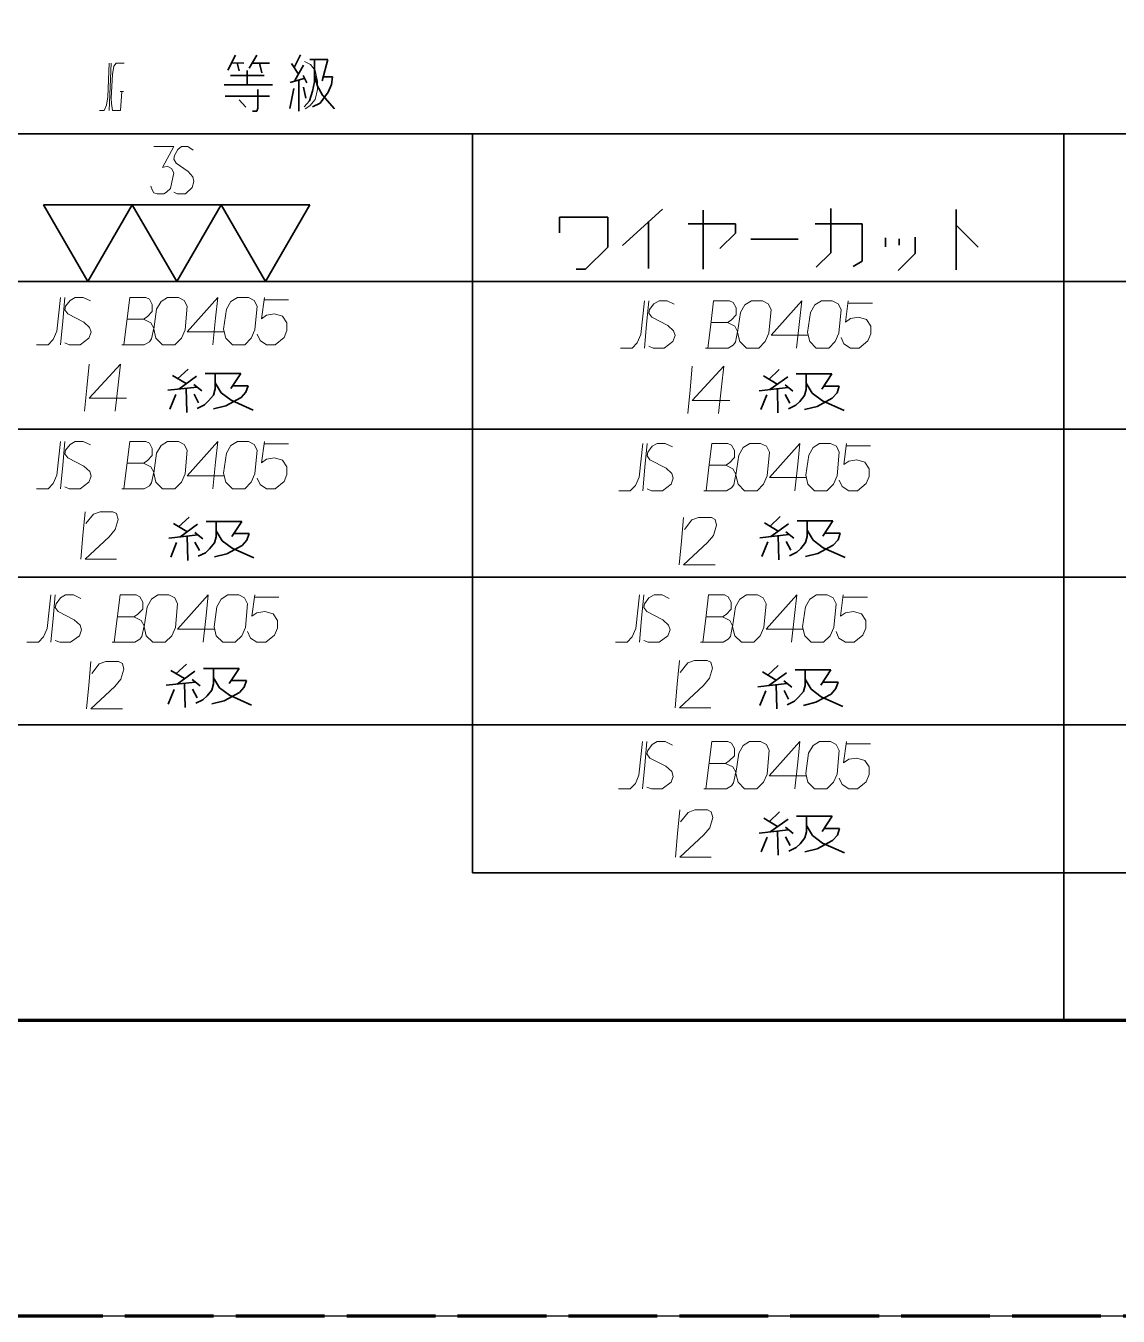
# Model space of a CAD drawing. Header units: millimetres. Extents: x 1333 to 104182, y -63985 to -5704.
# Drawn here: x 47346.67 to 47383.61, y -63984.58 to -63940.93 of the extents above; entities that cross this region are included whole.
import ezdxf

# ---------------------------------------------------------------- set-up
doc = ezdxf.new("R2010")
doc.units = ezdxf.units.MM
doc.header["$LTSCALE"] = 0.5
doc.linetypes.add('DASHED', pattern=[15, 12, -3])
for name, color, linetype in [('08', 1, 'Continuous'), ('11', 3, 'Continuous'), ('4虚线层', 2, 'DASHED')]:
    doc.layers.add(name, color=color, linetype=linetype)

# ---------------------------------------------------------------- blocks, each defined once
blk = doc.blocks.new('7725')
at = {"color": 7, "lineweight": 35, "ltscale": 0.014202}
blk.add_line((53980.051, -14951.724), (53979.54, -14952.739), dxfattribs=at)
at = {"color": 7, "lineweight": 35, "ltscale": 0.01294}
blk.add_line((53981.505, -14951.724), (53980.983, -14952.618), dxfattribs=at)
at = {"color": 7, "lineweight": 35, "ltscale": 0.011516}
blk.add_line((53984.453, -14951.704), (53984.041, -14952.528), dxfattribs=at)
at = {"color": 7, "lineweight": 35, "ltscale": 0.015417}
blk.add_line((53985.074, -14952.025), (53986.307, -14952.025), dxfattribs=at)
at = {"color": 7, "lineweight": 35, "ltscale": 0.012437}
blk.add_line((53985.395, -14952.025), (53985.405, -14953.02), dxfattribs=at)
at = {"color": 7, "lineweight": 35, "ltscale": 0.018595}
blk.add_line((53986.307, -14952.025), (53985.923, -14953.462), dxfattribs=at)
at = {"color": 7, "lineweight": 35, "ltscale": 0.010633}
blk.add_line((53979.782, -14952.257), (53980.633, -14952.266), dxfattribs=at)
at = {"color": 7, "lineweight": 35, "ltscale": 0.006978}
blk.add_line((53980.161, -14952.261), (53980.311, -14952.799), dxfattribs=at)
at = {"color": 7, "lineweight": 35, "ltscale": 0.012183}
blk.add_line((53980.853, -14952.769), (53980.853, -14953.743), dxfattribs=at)
at = {"color": 7, "lineweight": 35, "ltscale": 0.014575}
blk.add_line((53981.181, -14952.278), (53982.347, -14952.276), dxfattribs=at)
at = {"color": 7, "lineweight": 35, "ltscale": 0.008305}
blk.add_line((53981.676, -14952.277), (53981.845, -14952.919), dxfattribs=at)
at = {"color": 7, "lineweight": 35, "ltscale": 0.010969}
blk.add_line((53983.841, -14952.286), (53984.322, -14953.02), dxfattribs=at)
at = {"color": 7, "lineweight": 35, "ltscale": 0.015061}
blk.add_line((53984.653, -14952.397), (53984.071, -14953.452), dxfattribs=at)
at = {"color": 7, "lineweight": 35, "ltscale": 0.006531}
blk.add_line((53985.405, -14953.02), (53985.405, -14953.542), dxfattribs=at)
at = {"color": 7, "lineweight": 35, "ltscale": 0.009809}
blk.add_line((53985.405, -14953.02), (53985.586, -14953.784), dxfattribs=at)
at = {"color": 7, "lineweight": 35, "ltscale": 0.040857}
blk.add_line((53979.299, -14953.743), (53982.567, -14953.743), dxfattribs=at)
at = {"color": 7, "lineweight": 35, "ltscale": 0.028455}
blk.add_line((53979.71, -14953.1), (53981.986, -14953.1), dxfattribs=at)
at = {"color": 7, "lineweight": 35, "ltscale": 0.013172}
blk.add_line((53983.76, -14953.573), (53984.773, -14953.281), dxfattribs=at)
at = {"color": 7, "lineweight": 35, "ltscale": 0.026301}
blk.add_line((53984.333, -14953.408), (53984.352, -14955.512), dxfattribs=at)
at = {"color": 7, "lineweight": 35, "ltscale": 0.006849}
blk.add_line((53984.643, -14953.11), (53984.884, -14953.603), dxfattribs=at)
at = {"color": 7, "lineweight": 35, "ltscale": 0.009481}
blk.add_line((53984.663, -14953.904), (53984.813, -14954.648), dxfattribs=at)
at = {"color": 7, "lineweight": 35, "ltscale": 0.007862}
blk.add_line((53985.405, -14953.542), (53985.264, -14954.156), dxfattribs=at)
at = {"color": 7, "lineweight": 35, "ltscale": 0.009214}
blk.add_line((53985.586, -14953.784), (53985.946, -14954.427), dxfattribs=at)
at = {"color": 7, "lineweight": 35, "ltscale": 0.007922}
blk.add_line((53985.994, -14953.195), (53986.628, -14953.195), dxfattribs=at)
at = {"color": 7, "lineweight": 35, "ltscale": 0.006974}
blk.add_line((53986.548, -14953.713), (53986.327, -14954.226), dxfattribs=at)
at = {"color": 7, "lineweight": 35, "ltscale": 0.006559}
blk.add_line((53986.628, -14953.195), (53986.548, -14953.713), dxfattribs=at)
at = {"color": 7, "lineweight": 35, "ltscale": 0.037598}
blk.add_line((53979.359, -14954.497), (53982.367, -14954.497), dxfattribs=at)
at = {"color": 7, "lineweight": 35, "ltscale": 0.00834}
blk.add_line((53980.762, -14955.241), (53980.302, -14954.758), dxfattribs=at)
at = {"color": 7, "lineweight": 35, "ltscale": 0.015826}
blk.add_line((53981.565, -14954.055), (53981.565, -14955.321), dxfattribs=at)
at = {"color": 7, "lineweight": 35, "ltscale": 0.017145}
blk.add_line((53984.002, -14953.995), (53983.74, -14955.341), dxfattribs=at)
at = {"color": 7, "lineweight": 35, "ltscale": 0.008778}
blk.add_line((53985.264, -14954.156), (53985.064, -14954.829), dxfattribs=at)
at = {"color": 7, "lineweight": 35, "ltscale": 0.011668}
blk.add_line((53986.327, -14954.226), (53985.776, -14954.979), dxfattribs=at)
at = {"color": 7, "lineweight": 35, "ltscale": 0.01548}
blk.add_line((53985.946, -14954.427), (53986.759, -14955.361), dxfattribs=at)
at = {"color": 7, "lineweight": 35, "ltscale": 0.003699}
blk.add_line((53981.51, -14955.529), (53981.214, -14955.529), dxfattribs=at)
at = {"color": 7, "lineweight": 35, "ltscale": 0.002686}
blk.add_line((53981.565, -14955.321), (53981.51, -14955.529), dxfattribs=at)
at = {"color": 7, "lineweight": 35, "ltscale": 0.006581}
blk.add_line((53985.064, -14954.829), (53984.713, -14955.22), dxfattribs=at)
at = {"color": 7, "lineweight": 35, "ltscale": 0.00696}
blk.add_line((53985.776, -14954.979), (53985.274, -14955.22), dxfattribs=at)
at = {"color": 7, "lineweight": 35}
for p, q in [((53836.08, -14957.043), (54076.436, -14957.043)), ((53996.08, -14957.043), (53996.08, -14997.043)), ((54036.08, -14957.043), (54036.08, -15007.043)), ((53836.08, -14967.043), (54076.08, -14967.043)), ((53916.08, -14977.043), (54076.08, -14977.043)), ((54076.08, -14987.043), (53956.08, -14987.043)), ((53956.08, -14997.043), (53996.08, -14997.043)), ((53996.08, -14997.043), (54076.08, -14997.043)), ((53996.08, -15007.043), (54036.08, -15007.043)), ((54036.08, -15007.043), (54076.08, -15007.043)), ((54356.08, -15017.043), (53836.08, -15017.043))]:
    blk.add_line(p, q, dxfattribs=at)
at = {"color": 7, "lineweight": 35, "ltscale": 0.074999}
for p, q in [((53970.08, -14967.043), (53967.08, -14961.847)), ((53970.08, -14967.043), (53967.08, -14961.847)), ((53973.08, -14961.847), (53970.08, -14967.043)), ((53973.08, -14961.847), (53970.08, -14967.043)), ((53976.08, -14967.043), (53973.08, -14961.847)), ((53976.08, -14967.043), (53973.08, -14961.847)), ((53979.08, -14961.847), (53976.08, -14967.043)), ((53979.08, -14961.847), (53976.08, -14967.043)), ((53982.08, -14967.043), (53979.08, -14961.847)), ((53982.08, -14967.043), (53979.08, -14961.847)), ((53985.08, -14961.847), (53982.08, -14967.043)), ((53985.08, -14961.847), (53982.08, -14967.043))]:
    blk.add_line(p, q, dxfattribs=at)
at = {"color": 7, "lineweight": 35, "ltscale": 0.075}
for p, q in [((53967.08, -14961.847), (53973.08, -14961.847)), ((53967.08, -14961.847), (53973.08, -14961.847)), ((53973.08, -14961.847), (53979.08, -14961.847)), ((53973.08, -14961.847), (53979.08, -14961.847)), ((53979.08, -14961.847), (53985.08, -14961.847)), ((53979.08, -14961.847), (53985.08, -14961.847))]:
    blk.add_line(p, q, dxfattribs=at)
at = {"color": 7, "lineweight": 35, "ltscale": 0.045755}
blk.add_line((54006.222, -14964.604), (54008.929, -14962.14), dxfattribs=at)
at = {"color": 7, "lineweight": 35, "ltscale": 0.050012}
blk.add_line((54011.68, -14962.208), (54011.68, -14966.209), dxfattribs=at)
at = {"color": 7, "lineweight": 35, "ltscale": 0.037579}
blk.add_line((54020.319, -14962.095), (54020.319, -14965.101), dxfattribs=at)
at = {"color": 7, "lineweight": 35, "ltscale": 0.051141}
blk.add_line((54028.8, -14962.163), (54028.8, -14966.254), dxfattribs=at)
at = {"color": 7, "lineweight": 35, "ltscale": 0.040674}
blk.add_line((54001.976, -14962.683), (54005.23, -14962.683), dxfattribs=at)
at = {"color": 7, "lineweight": 35, "ltscale": 0.013446}
blk.add_line((54001.976, -14963.758), (54001.976, -14962.683), dxfattribs=at)
at = {"color": 7, "lineweight": 35, "ltscale": 0.02543}
blk.add_line((54005.23, -14962.683), (54005.23, -14964.717), dxfattribs=at)
at = {"color": 7, "lineweight": 35, "ltscale": 0.0397}
blk.add_line((54007.998, -14962.988), (54007.998, -14966.164), dxfattribs=at)
at = {"color": 7, "lineweight": 35, "ltscale": 0.040039}
for p, q in [((54010.666, -14963.135), (54013.869, -14963.135)), ((54014.906, -14964.175), (54018.109, -14964.175))]:
    blk.add_line(p, q, dxfattribs=at)
at = {"color": 7, "lineweight": 35, "ltscale": 0.007913}
blk.add_line((54013.869, -14963.135), (54013.869, -14963.768), dxfattribs=at)
at = {"color": 7, "lineweight": 35, "ltscale": 0.039746}
blk.add_line((54019.26, -14963.135), (54022.439, -14963.135), dxfattribs=at)
at = {"color": 7, "lineweight": 35, "ltscale": 0.031647}
blk.add_line((54022.439, -14963.135), (54022.439, -14965.667), dxfattribs=at)
at = {"color": 7, "lineweight": 35, "ltscale": 0.026344}
blk.add_line((54028.8, -14963.225), (54030.29, -14964.716), dxfattribs=at)
at = {"color": 7, "lineweight": 35, "ltscale": 0.018567}
blk.add_line((54013.869, -14963.768), (54012.818, -14964.818), dxfattribs=at)
at = {"color": 7, "lineweight": 35, "ltscale": 0.007629}
blk.add_line((54024.018, -14964.084), (54024.018, -14964.695), dxfattribs=at)
at = {"color": 7, "lineweight": 35, "ltscale": 0.005237}
blk.add_line((54024.939, -14964.163), (54024.939, -14964.582), dxfattribs=at)
at = {"color": 7, "lineweight": 35, "ltscale": 0.013846}
blk.add_line((54026.025, -14964.039), (54026.025, -14965.147), dxfattribs=at)
at = {"color": 7, "lineweight": 35, "ltscale": 0.026549}
blk.add_line((54005.23, -14964.717), (54003.728, -14966.219), dxfattribs=at)
at = {"color": 7, "lineweight": 35, "ltscale": 0.017365}
blk.add_line((54020.319, -14965.101), (54019.337, -14966.084), dxfattribs=at)
at = {"color": 7, "lineweight": 35, "ltscale": 0.020353}
blk.add_line((54026.025, -14965.147), (54024.874, -14966.298), dxfattribs=at)
at = {"color": 7, "lineweight": 35, "ltscale": 0.008783}
blk.add_line((54022.439, -14965.667), (54021.831, -14966.018), dxfattribs=at)
at = {"color": 7, "lineweight": 35, "ltscale": 0.008008}
blk.add_line((54003.728, -14966.219), (54003.088, -14966.219), dxfattribs=at)
at = {"color": 7, "lineweight": 35, "ltscale": 0.012225}
for p, q in [((53976.859, -14972.971), (53976.144, -14973.638)), ((53976.925, -14982.978), (53976.21, -14983.646)), ((54016.9, -14982.946), (54016.185, -14983.613))]:
    blk.add_line(p, q, dxfattribs=at)
at = {"color": 7, "lineweight": 35, "ltscale": 0.012234}
for p, q in [((54016.836, -14973.003), (54016.12, -14973.671)), ((53976.75, -14992.926), (53976.034, -14993.594)), ((54016.76, -14993.022), (54016.045, -14993.69)), ((54016.856, -15002.927), (54016.14, -15003.594))]:
    blk.add_line(p, q, dxfattribs=at)
at = {"color": 7, "lineweight": 35, "ltscale": 0.013337}
for p, q in [((53975.799, -14973.399), (53976.712, -14973.951)), ((54015.84, -14983.374), (54016.753, -14983.926))]:
    blk.add_line(p, q, dxfattribs=at)
at = {"color": 7, "lineweight": 35, "ltscale": 0.018504}
for p, q in [((53977.427, -14973.457), (53976.226, -14974.322)), ((54017.424, -15003.413), (54016.222, -15004.278))]:
    blk.add_line(p, q, dxfattribs=at)
at = {"color": 7, "lineweight": 35, "ltscale": 0.030115}
for p, q in [((53978.01, -14973.267), (53980.42, -14973.267)), ((54017.986, -14973.3), (54020.395, -14973.3)), ((53978.076, -14983.275), (53980.485, -14983.275)), ((54018.052, -14983.242), (54020.461, -14983.242)), ((54017.911, -14993.319), (54020.32, -14993.319)), ((54018.008, -15003.224), (54020.417, -15003.224))]:
    blk.add_line(p, q, dxfattribs=at)
at = {"color": 7, "lineweight": 35, "ltscale": 0.013083}
for p, q in [((53978.685, -14973.267), (53978.685, -14974.314)), ((54018.661, -14973.3), (54018.661, -14974.346)), ((53978.75, -14983.275), (53978.75, -14984.322)), ((54018.725, -14983.242), (54018.725, -14984.289)), ((53978.575, -14993.223), (53978.575, -14994.27)), ((54018.586, -14993.319), (54018.586, -14994.366)), ((54018.681, -15003.224), (54018.681, -15004.27))]:
    blk.add_line(p, q, dxfattribs=at)
at = {"color": 7, "lineweight": 35, "ltscale": 0.009831}
for p, q in [((53978.685, -14973.894), (53979.088, -14974.569)), ((54018.661, -14973.926), (54019.063, -14974.602)), ((54018.586, -14993.945), (54018.988, -14994.621))]:
    blk.add_line(p, q, dxfattribs=at)
at = {"color": 7, "lineweight": 35, "ltscale": 0.015353}
blk.add_line((53980.42, -14973.267), (53979.738, -14974.289), dxfattribs=at)
at = {"color": 7, "lineweight": 35, "ltscale": 0.013339}
for p, q in [((54015.774, -14973.432), (54016.687, -14973.984)), ((53975.864, -14983.407), (53976.777, -14983.959)), ((53975.688, -14993.355), (53976.601, -14993.907)), ((54015.699, -14993.451), (54016.612, -14994.003))]:
    blk.add_line(p, q, dxfattribs=at)
at = {"color": 7, "lineweight": 35, "ltscale": 0.018495}
for p, q in [((54017.402, -14973.49), (54016.202, -14974.355)), ((53977.492, -14983.465), (53976.292, -14984.33)), ((54017.468, -14983.432), (54016.267, -14984.297)), ((53977.316, -14993.413), (53976.116, -14994.278))]:
    blk.add_line(p, q, dxfattribs=at)
at = {"color": 7, "lineweight": 35, "ltscale": 0.015362}
for p, q in [((54020.395, -14973.3), (54019.713, -14974.322)), ((53980.485, -14983.275), (53979.802, -14984.297)), ((53980.31, -14993.223), (53979.628, -14994.245))]:
    blk.add_line(p, q, dxfattribs=at)
at = {"color": 7, "lineweight": 35, "ltscale": 0.024936}
for p, q in [((53975.486, -14974.405), (53977.468, -14974.182)), ((54015.462, -14974.437), (54017.444, -14974.215)), ((53975.376, -14994.36), (53977.358, -14994.138)), ((54015.386, -14994.456), (54017.369, -14994.234))]:
    blk.add_line(p, q, dxfattribs=at)
at = {"color": 7, "lineweight": 35, "ltscale": 0.013404}
for p, q in [((53976.012, -14974.685), (53975.618, -14975.682)), ((54015.988, -14974.717), (54015.593, -14975.714)), ((53976.078, -14984.692), (53975.683, -14985.689)), ((54016.053, -14984.66), (54015.659, -14985.657)), ((53975.902, -14994.64), (53975.508, -14995.637)), ((54015.913, -14994.737), (54015.518, -14995.734))]:
    blk.add_line(p, q, dxfattribs=at)
at = {"color": 7, "lineweight": 35, "ltscale": 0.020496}
for p, q in [((53976.727, -14974.265), (53976.769, -14975.904)), ((54016.703, -14974.298), (54016.745, -14975.937)), ((53976.793, -14984.273), (53976.834, -14985.912)), ((53976.617, -14994.221), (53976.659, -14995.86)), ((54016.628, -14994.317), (54016.67, -14995.956)), ((54016.723, -15004.221), (54016.765, -15005.861))]:
    blk.add_line(p, q, dxfattribs=at)
at = {"color": 7, "lineweight": 35, "ltscale": 0.008484}
for p, q in [((53977.246, -14974.009), (53977.772, -14974.438)), ((54017.221, -14974.042), (54017.748, -14974.47)), ((54017.287, -14983.984), (54017.813, -14984.413)), ((53977.135, -14993.965), (53977.662, -14994.393)), ((54017.146, -14994.061), (54017.673, -14994.489)), ((54017.243, -15003.965), (54017.769, -15004.394))]:
    blk.add_line(p, q, dxfattribs=at)
at = {"color": 7, "lineweight": 35, "ltscale": 0.008293}
for p, q in [((53977.255, -14974.66), (53977.567, -14975.245)), ((54017.295, -14984.635), (54017.607, -14985.22)), ((54017.251, -15004.616), (54017.563, -15005.201))]:
    blk.add_line(p, q, dxfattribs=at)
at = {"color": 7, "lineweight": 35, "ltscale": 0.006372}
for p, q in [((53978.562, -14974.726), (53978.241, -14975.122)), ((54018.558, -15004.682), (54018.237, -15005.078))]:
    blk.add_line(p, q, dxfattribs=at)
at = {"color": 7, "lineweight": 35, "ltscale": 0.005373}
for p, q in [((53978.685, -14974.314), (53978.562, -14974.726)), ((54018.725, -14984.289), (54018.602, -14984.701)), ((54018.681, -15004.27), (54018.558, -15004.682))]:
    blk.add_line(p, q, dxfattribs=at)
at = {"color": 7, "lineweight": 35, "ltscale": 0.010659}
for p, q in [((53979.088, -14974.569), (53979.77, -14975.08)), ((54019.129, -14984.544), (54019.811, -14985.055)), ((53978.977, -14994.525), (53979.66, -14995.036)), ((54018.988, -14994.621), (54019.671, -14995.132)), ((54019.085, -15004.526), (54019.767, -15005.037))]:
    blk.add_line(p, q, dxfattribs=at)
at = {"color": 7, "lineweight": 35, "ltscale": 0.013049}
for p, q in [((53979.87, -14974.092), (53980.914, -14974.092)), ((54019.845, -14974.124), (54020.889, -14974.124)), ((53979.934, -14984.099), (53980.978, -14984.099)), ((54019.91, -14984.067), (54020.954, -14984.067)), ((53979.76, -14994.047), (53980.803, -14994.047)), ((54019.77, -14994.144), (54020.814, -14994.144)), ((54019.866, -15004.048), (54020.91, -15004.048))]:
    blk.add_line(p, q, dxfattribs=at)
at = {"color": 7, "lineweight": 35, "ltscale": 0.006121}
for p, q in [((53980.765, -14974.536), (53980.436, -14974.899)), ((54020.741, -14974.569), (54020.412, -14974.932)), ((53980.831, -14984.544), (53980.502, -14984.907)), ((54020.806, -14984.511), (54020.477, -14984.874)), ((54020.666, -14994.588), (54020.337, -14994.951))]:
    blk.add_line(p, q, dxfattribs=at)
at = {"color": 7, "lineweight": 35, "ltscale": 0.005862}
for p, q in [((53980.914, -14974.092), (53980.765, -14974.536)), ((54020.889, -14974.124), (54020.741, -14974.569)), ((54020.91, -15004.048), (54020.761, -15004.493))]:
    blk.add_line(p, q, dxfattribs=at)
at = {"color": 7, "lineweight": 35, "ltscale": 0.00829}
for p, q in [((54017.23, -14974.693), (54017.543, -14975.278)), ((53977.319, -14984.668), (53977.632, -14985.253)), ((53977.144, -14994.616), (53977.457, -14995.201)), ((54017.155, -14994.712), (54017.468, -14995.297))]:
    blk.add_line(p, q, dxfattribs=at)
at = {"color": 7, "lineweight": 35, "ltscale": 0.006362}
for p, q in [((54018.537, -14974.759), (54018.217, -14975.154)), ((53978.627, -14984.734), (53978.306, -14985.129)), ((53978.451, -14994.682), (53978.131, -14995.077))]:
    blk.add_line(p, q, dxfattribs=at)
at = {"color": 7, "lineweight": 35, "ltscale": 0.00538}
for p, q in [((54018.661, -14974.346), (54018.537, -14974.759)), ((53978.575, -14994.27), (53978.451, -14994.682))]:
    blk.add_line(p, q, dxfattribs=at)
at = {"color": 7, "lineweight": 35, "ltscale": 0.010657}
for p, q in [((54019.063, -14974.602), (54019.746, -14975.113)), ((53979.153, -14984.577), (53979.836, -14985.088))]:
    blk.add_line(p, q, dxfattribs=at)
at = {"color": 7, "lineweight": 35, "ltscale": 0.00685}
for p, q in [((53977.969, -14975.385), (53977.476, -14975.624)), ((54017.945, -14975.418), (54017.452, -14975.657)), ((53978.035, -14985.393), (53977.542, -14985.632)), ((54018.01, -14985.36), (54017.517, -14985.599)), ((53977.859, -14995.341), (53977.366, -14995.58)), ((54017.87, -14995.437), (54017.377, -14995.676))]:
    blk.add_line(p, q, dxfattribs=at)
at = {"color": 7, "lineweight": 35, "ltscale": 0.004731}
for p, q in [((53978.241, -14975.122), (53977.969, -14975.385)), ((54018.217, -14975.154), (54017.945, -14975.418)), ((53978.306, -14985.129), (53978.035, -14985.393)), ((54018.282, -14985.097), (54018.01, -14985.36)), ((53978.131, -14995.077), (53977.859, -14995.341)), ((54018.141, -14995.173), (54017.87, -14995.437))]:
    blk.add_line(p, q, dxfattribs=at)
at = {"color": 7, "lineweight": 35, "ltscale": 0.010797}
for p, q in [((53979.409, -14975.459), (53978.57, -14975.665)), ((54019.405, -15005.416), (54018.566, -15005.622))]:
    blk.add_line(p, q, dxfattribs=at)
at = {"color": 7, "lineweight": 35, "ltscale": 0.014629}
for p, q in [((53980.436, -14974.899), (53979.409, -14975.459)), ((54020.337, -14994.951), (54019.309, -14995.511))]:
    blk.add_line(p, q, dxfattribs=at)
at = {"color": 7, "lineweight": 35, "ltscale": 0.020157}
for p, q in [((53979.77, -14975.08), (53981.242, -14975.74)), ((54019.811, -14985.055), (54021.283, -14985.715)), ((54019.671, -14995.132), (54021.142, -14995.791)), ((54019.767, -15005.037), (54021.239, -15005.696))]:
    blk.add_line(p, q, dxfattribs=at)
at = {"color": 7, "lineweight": 35, "ltscale": 0.010798}
for p, q in [((54019.385, -14975.492), (54018.546, -14975.698)), ((53979.473, -14985.467), (53978.635, -14985.673)), ((53979.299, -14995.415), (53978.46, -14995.621)), ((54019.309, -14995.511), (54018.47, -14995.717))]:
    blk.add_line(p, q, dxfattribs=at)
at = {"color": 7, "lineweight": 35, "ltscale": 0.014628}
for p, q in [((54020.412, -14974.932), (54019.385, -14975.492)), ((53980.326, -14994.855), (53979.299, -14995.415))]:
    blk.add_line(p, q, dxfattribs=at)
at = {"color": 7, "lineweight": 35, "ltscale": 0.020158}
for p, q in [((54019.746, -14975.113), (54021.218, -14975.772)), ((53979.836, -14985.088), (53981.307, -14985.747))]:
    blk.add_line(p, q, dxfattribs=at)
at = {"color": 7, "lineweight": 35, "ltscale": 0.01536}
for p, q in [((54020.461, -14983.242), (54019.778, -14984.264)), ((54020.417, -15003.224), (54019.734, -15004.245))]:
    blk.add_line(p, q, dxfattribs=at)
at = {"color": 7, "lineweight": 35, "ltscale": 0.024924}
for p, q in [((53975.552, -14984.412), (53977.533, -14984.19)), ((54015.527, -14984.38), (54017.509, -14984.157)), ((54015.483, -15004.361), (54017.465, -15004.138))]:
    blk.add_line(p, q, dxfattribs=at)
at = {"color": 7, "lineweight": 35, "ltscale": 0.008486}
blk.add_line((53977.311, -14984.017), (53977.838, -14984.445), dxfattribs=at)
at = {"color": 7, "lineweight": 35, "ltscale": 0.005376}
for p, q in [((53978.75, -14984.322), (53978.627, -14984.734)), ((54018.586, -14994.366), (54018.463, -14994.778))]:
    blk.add_line(p, q, dxfattribs=at)
at = {"color": 7, "lineweight": 35, "ltscale": 0.009837}
for p, q in [((53978.75, -14983.901), (53979.153, -14984.577)), ((54018.725, -14983.869), (54019.129, -14984.544)), ((54018.681, -15003.85), (54019.085, -15004.526))]:
    blk.add_line(p, q, dxfattribs=at)
at = {"color": 7, "lineweight": 35, "ltscale": 0.005858}
for p, q in [((53980.978, -14984.099), (53980.831, -14984.544)), ((54020.954, -14984.067), (54020.806, -14984.511))]:
    blk.add_line(p, q, dxfattribs=at)
at = {"color": 7, "lineweight": 35, "ltscale": 0.020497}
blk.add_line((54016.767, -14984.24), (54016.81, -14985.879), dxfattribs=at)
at = {"color": 7, "lineweight": 35, "ltscale": 0.014638}
blk.add_line((53980.502, -14984.907), (53979.473, -14985.467), dxfattribs=at)
at = {"color": 7, "lineweight": 35, "ltscale": 0.006364}
blk.add_line((54018.602, -14984.701), (54018.282, -14985.097), dxfattribs=at)
at = {"color": 7, "lineweight": 35, "ltscale": 0.01464}
for p, q in [((54020.477, -14984.874), (54019.449, -14985.435)), ((54020.433, -15004.855), (54019.405, -15005.416))]:
    blk.add_line(p, q, dxfattribs=at)
at = {"color": 7, "lineweight": 35, "ltscale": 0.010785}
blk.add_line((54019.449, -14985.435), (54018.611, -14985.64), dxfattribs=at)
at = {"color": 7, "lineweight": 35, "ltscale": 0.030127}
blk.add_line((53977.9, -14993.223), (53980.31, -14993.223), dxfattribs=at)
at = {"color": 7, "lineweight": 35, "ltscale": 0.009828}
blk.add_line((53978.575, -14993.849), (53978.977, -14994.525), dxfattribs=at)
at = {"color": 7, "lineweight": 35, "ltscale": 0.005859}
for p, q in [((53980.803, -14994.047), (53980.655, -14994.492)), ((54020.814, -14994.144), (54020.666, -14994.588))]:
    blk.add_line(p, q, dxfattribs=at)
at = {"color": 7, "lineweight": 35, "ltscale": 0.018506}
blk.add_line((54017.328, -14993.509), (54016.127, -14994.374), dxfattribs=at)
at = {"color": 7, "lineweight": 35, "ltscale": 0.015355}
blk.add_line((54020.32, -14993.319), (54019.638, -14994.341), dxfattribs=at)
at = {"color": 7, "lineweight": 35, "ltscale": 0.006123}
blk.add_line((53980.655, -14994.492), (53980.326, -14994.855), dxfattribs=at)
at = {"color": 7, "lineweight": 35, "ltscale": 0.00637}
blk.add_line((54018.463, -14994.778), (54018.141, -14995.173), dxfattribs=at)
at = {"color": 7, "lineweight": 35, "ltscale": 0.020169}
blk.add_line((53979.66, -14995.036), (53981.133, -14995.695), dxfattribs=at)
at = {"color": 7, "lineweight": 35, "ltscale": 0.125}
for p, q in [((53996.08, -14997.043), (53996.08, -15007.043)), ((54036.08, -15007.043), (54036.08, -15017.043))]:
    blk.add_line(p, q, dxfattribs=at)
at = {"color": 7, "lineweight": 35, "ltscale": 0.013327}
blk.add_line((54015.796, -15003.355), (54016.708, -15003.907), dxfattribs=at)
at = {"color": 7, "lineweight": 35, "ltscale": 0.006112}
blk.add_line((54020.761, -15004.493), (54020.433, -15004.855), dxfattribs=at)
at = {"color": 7, "lineweight": 35, "ltscale": 0.013408}
blk.add_line((54016.01, -15004.641), (54015.614, -15005.638), dxfattribs=at)
at = {"color": 7, "lineweight": 35, "ltscale": 0.006861}
blk.add_line((54017.967, -15005.342), (54017.472, -15005.581), dxfattribs=at)
at = {"color": 7, "lineweight": 35, "ltscale": 0.004722}
blk.add_line((54018.237, -15005.078), (54017.967, -15005.342), dxfattribs=at)
at = {"color": 7, "lineweight": 70}
blk.add_line((54356.08, -15017.043), (52744.08, -15017.043), dxfattribs=at)
at = {"color": 3}
blk.add_lwpolyline([(52694.08, -13849.043), (54376.08, -13849.043), (54376.08, -15037.043), (52694.08, -15037.043)], close=True, dxfattribs=at)
at = {"color": 7, "lineweight": 13}
for points in [[(53971.522, -14952.279), (53971.423, -14954.559), (53971.324, -14955.119), (53971.185, -14955.479), (53970.867, -14955.479)], [(53971.522, -14955.479), (53971.582, -14953.879), (53971.641, -14952.279)], [(53972.375, -14954.199), (53972.276, -14955.479), (53971.74, -14955.479), (53971.661, -14954.999), (53971.641, -14954.639), (53971.74, -14953.039), (53971.84, -14952.479), (53971.998, -14952.279), (53972.534, -14952.279)], [(53984.722, -14952.164), (53985.122, -14952.364), (53985.442, -14952.764), (53985.602, -14953.484), (53985.602, -14954.044), (53985.442, -14954.724), (53985.082, -14955.164), (53984.762, -14955.364)], [(53972.256, -14954.199), (53972.494, -14954.199)], [(53974.343, -14960.601), (53974.418, -14960.841), (53974.531, -14961.041), (53974.756, -14961.121), (53975.207, -14961.121), (53975.395, -14961.001), (53975.659, -14960.761), (53975.884, -14959.681), (53975.734, -14959.401), (53975.433, -14959.241), (53975.132, -14959.321), (53975.884, -14957.921), (53974.531, -14957.921)], [(53975.884, -14961.001), (53976.11, -14961.121), (53976.674, -14961.121), (53977.125, -14960.681), (53977.238, -14960.281), (53977.162, -14959.961), (53976.862, -14959.601), (53976.035, -14959.041), (53975.884, -14958.761), (53975.922, -14958.521), (53976.147, -14958.121), (53976.411, -14957.921), (53976.824, -14957.921), (53977.2, -14958.161)], [(53968.226, -14968.119), (53967.979, -14970.399), (53967.733, -14970.959), (53967.389, -14971.319), (53966.601, -14971.319)], [(53968.226, -14971.319), (53968.373, -14969.719), (53968.521, -14968.119)], [(53968.521, -14971.199), (53968.817, -14971.319), (53969.555, -14971.319), (53970.146, -14970.879), (53970.294, -14970.479), (53970.195, -14970.159), (53969.801, -14969.799), (53968.718, -14969.239), (53968.521, -14968.959), (53968.57, -14968.719), (53968.866, -14968.319), (53969.211, -14968.119), (53969.752, -14968.119), (53970.245, -14968.359)], [(53972.362, -14971.319), (53973.888, -14971.319), (53974.233, -14971.119), (53974.381, -14970.919), (53974.528, -14970.199), (53974.332, -14969.839), (53973.839, -14969.599), (53974.085, -14969.439), (53974.43, -14969.079), (53974.43, -14968.599), (53974.233, -14968.239), (53973.987, -14968.119), (53972.904, -14968.119), (53972.707, -14969.719), (53972.51, -14971.319)], [(53978.517, -14971.319), (53978.714, -14969.519), (53978.862, -14968.119), (53976.793, -14970.439), (53979.255, -14970.439)], [(53981.521, -14970.599), (53981.718, -14971.039), (53982.161, -14971.319), (53982.752, -14971.319), (53983.342, -14970.839), (53983.539, -14970.359), (53983.539, -14969.839), (53983.244, -14969.399), (53982.702, -14969.239), (53982.161, -14969.319), (53981.816, -14969.559), (53982.013, -14968.119)], [(53982.013, -14968.279), (53983.638, -14968.279)], [(54007.716, -14968.344), (54007.47, -14970.624), (54007.224, -14971.184), (54006.879, -14971.544), (54006.091, -14971.544)], [(54007.716, -14971.544), (54007.864, -14969.944), (54008.011, -14968.344)], [(54008.011, -14971.424), (54008.307, -14971.544), (54009.045, -14971.544), (54009.636, -14971.104), (54009.784, -14970.704), (54009.686, -14970.384), (54009.292, -14970.024), (54008.208, -14969.464), (54008.011, -14969.184), (54008.061, -14968.944), (54008.356, -14968.544), (54008.701, -14968.344), (54009.242, -14968.344), (54009.735, -14968.584)], [(54011.852, -14971.544), (54013.379, -14971.544), (54013.723, -14971.344), (54013.871, -14971.144), (54014.019, -14970.424), (54013.822, -14970.064), (54013.329, -14969.824), (54013.576, -14969.664), (54013.92, -14969.304), (54013.92, -14968.824), (54013.723, -14968.464), (54013.477, -14968.344), (54012.394, -14968.344), (54012.197, -14969.944), (54012, -14971.544)], [(54018.007, -14971.544), (54018.204, -14969.744), (54018.352, -14968.344), (54016.284, -14970.664), (54018.746, -14970.664)], [(54021.011, -14970.824), (54021.208, -14971.264), (54021.651, -14971.544), (54022.242, -14971.544), (54022.833, -14971.064), (54023.03, -14970.584), (54023.03, -14970.064), (54022.734, -14969.624), (54022.192, -14969.464), (54021.651, -14969.544), (54021.306, -14969.784), (54021.503, -14968.344)], [(54021.503, -14968.504), (54023.128, -14968.504)], [(53973.839, -14969.599), (53972.707, -14969.599)], [(54013.329, -14969.824), (54012.197, -14969.824)], [(53970.152, -14972.626), (53970, -14974.226), (53969.848, -14975.826)], [(53971.927, -14975.826), (53972.13, -14974.026), (53972.282, -14972.626), (53970.152, -14974.946), (53972.688, -14974.946)], [(54010.95, -14972.766), (54010.798, -14974.366), (54010.646, -14975.966)], [(54012.725, -14975.966), (54012.928, -14974.166), (54013.08, -14972.766), (54010.95, -14975.086), (54013.486, -14975.086)], [(53968.226, -14977.86), (53967.98, -14980.14), (53967.734, -14980.7), (53967.389, -14981.06), (53966.601, -14981.06)], [(53968.226, -14981.06), (53968.374, -14979.46), (53968.522, -14977.86)], [(53968.522, -14980.94), (53968.817, -14981.06), (53969.556, -14981.06), (53970.147, -14980.62), (53970.294, -14980.22), (53970.196, -14979.9), (53969.802, -14979.54), (53968.719, -14978.98), (53968.522, -14978.7), (53968.571, -14978.46), (53968.866, -14978.06), (53969.211, -14977.86), (53969.753, -14977.86), (53970.245, -14978.1)], [(53972.362, -14981.06), (53973.889, -14981.06), (53974.234, -14980.86), (53974.381, -14980.66), (53974.529, -14979.94), (53974.332, -14979.58), (53973.84, -14979.34), (53974.086, -14979.18), (53974.43, -14978.82), (53974.43, -14978.34), (53974.234, -14977.98), (53973.987, -14977.86), (53972.904, -14977.86), (53972.707, -14979.46), (53972.51, -14981.06)], [(53978.517, -14981.06), (53978.714, -14979.26), (53978.862, -14977.86), (53976.794, -14980.18), (53979.256, -14980.18)], [(53981.521, -14980.34), (53981.718, -14980.78), (53982.161, -14981.06), (53982.752, -14981.06), (53983.343, -14980.58), (53983.54, -14980.1), (53983.54, -14979.58), (53983.244, -14979.14), (53982.703, -14978.98), (53982.161, -14979.06), (53981.817, -14979.3), (53982.013, -14977.86)], [(53982.013, -14978.02), (53983.638, -14978.02)], [(54007.597, -14977.994), (54007.351, -14980.274), (54007.105, -14980.834), (54006.76, -14981.194), (54005.972, -14981.194)], [(54007.597, -14981.194), (54007.745, -14979.594), (54007.893, -14977.994)], [(54007.893, -14981.074), (54008.188, -14981.194), (54008.927, -14981.194), (54009.518, -14980.754), (54009.665, -14980.354), (54009.567, -14980.034), (54009.173, -14979.674), (54008.09, -14979.114), (54007.893, -14978.834), (54007.942, -14978.594), (54008.237, -14978.194), (54008.582, -14977.994), (54009.124, -14977.994), (54009.616, -14978.234)], [(54011.734, -14981.194), (54013.26, -14981.194), (54013.605, -14980.994), (54013.752, -14980.794), (54013.9, -14980.074), (54013.703, -14979.714), (54013.211, -14979.474), (54013.457, -14979.314), (54013.802, -14978.954), (54013.802, -14978.474), (54013.605, -14978.114), (54013.358, -14977.994), (54012.275, -14977.994), (54012.078, -14979.594), (54011.881, -14981.194)], [(54017.889, -14981.194), (54018.085, -14979.394), (54018.233, -14977.994), (54016.165, -14980.314), (54018.627, -14980.314)], [(54020.892, -14980.474), (54021.089, -14980.914), (54021.532, -14981.194), (54022.123, -14981.194), (54022.714, -14980.714), (54022.911, -14980.234), (54022.911, -14979.714), (54022.615, -14979.274), (54022.074, -14979.114), (54021.532, -14979.194), (54021.188, -14979.434), (54021.385, -14977.994)], [(54021.385, -14978.154), (54023.009, -14978.154)], [(53973.84, -14979.34), (53972.707, -14979.34)], [(54013.211, -14979.474), (54012.078, -14979.474)], [(53969.892, -14982.626), (53969.74, -14984.226), (53969.588, -14985.826)], [(53972.017, -14985.826), (53969.892, -14985.826), (53971.511, -14984.306), (53971.916, -14983.826), (53972.118, -14983.146), (53972.017, -14982.746), (53971.764, -14982.626), (53970.904, -14982.626), (53970.448, -14982.786), (53969.942, -14983.426)], [(54010.367, -14983.017), (54010.215, -14984.617), (54010.063, -14986.217)], [(54012.492, -14986.217), (54010.367, -14986.217), (54011.986, -14984.697), (54012.391, -14984.217), (54012.593, -14983.537), (54012.492, -14983.137), (54012.239, -14983.017), (54011.379, -14983.017), (54010.923, -14983.177), (54010.417, -14983.817)], [(53967.577, -14988.249), (53967.331, -14990.529), (53967.084, -14991.089), (53966.74, -14991.449), (53965.952, -14991.449)], [(53967.577, -14991.449), (53967.724, -14989.849), (53967.872, -14988.249)], [(53967.872, -14991.329), (53968.168, -14991.449), (53968.906, -14991.449), (53969.497, -14991.009), (53969.645, -14990.609), (53969.546, -14990.289), (53969.152, -14989.929), (53968.069, -14989.369), (53967.872, -14989.089), (53967.922, -14988.849), (53968.217, -14988.449), (53968.562, -14988.249), (53969.103, -14988.249), (53969.596, -14988.489)], [(53971.713, -14991.449), (53973.239, -14991.449), (53973.584, -14991.249), (53973.732, -14991.049), (53973.88, -14990.329), (53973.683, -14989.969), (53973.19, -14989.729), (53973.436, -14989.569), (53973.781, -14989.209), (53973.781, -14988.729), (53973.584, -14988.369), (53973.338, -14988.249), (53972.255, -14988.249), (53972.058, -14989.849), (53971.861, -14991.449)], [(53977.868, -14991.449), (53978.065, -14989.649), (53978.213, -14988.249), (53976.145, -14990.569), (53978.607, -14990.569)], [(53980.872, -14990.729), (53981.069, -14991.169), (53981.512, -14991.449), (53982.103, -14991.449), (53982.693, -14990.969), (53982.89, -14990.489), (53982.89, -14989.969), (53982.595, -14989.529), (53982.053, -14989.369), (53981.512, -14989.449), (53981.167, -14989.689), (53981.364, -14988.249)], [(53981.364, -14988.409), (53982.989, -14988.409)], [(54007.377, -14988.249), (54007.13, -14990.529), (54006.884, -14991.089), (54006.54, -14991.449), (54005.752, -14991.449)], [(54007.377, -14991.449), (54007.524, -14989.849), (54007.672, -14988.249)], [(54007.672, -14991.329), (54007.968, -14991.449), (54008.706, -14991.449), (54009.297, -14991.009), (54009.445, -14990.609), (54009.346, -14990.289), (54008.952, -14989.929), (54007.869, -14989.369), (54007.672, -14989.089), (54007.721, -14988.849), (54008.017, -14988.449), (54008.361, -14988.249), (54008.903, -14988.249), (54009.396, -14988.489)], [(54011.513, -14991.449), (54013.039, -14991.449), (54013.384, -14991.249), (54013.532, -14991.049), (54013.679, -14990.329), (54013.482, -14989.969), (54012.99, -14989.729), (54013.236, -14989.569), (54013.581, -14989.209), (54013.581, -14988.729), (54013.384, -14988.369), (54013.138, -14988.249), (54012.054, -14988.249), (54011.857, -14989.849), (54011.661, -14991.449)], [(54017.668, -14991.449), (54017.865, -14989.649), (54018.012, -14988.249), (54015.944, -14990.569), (54018.406, -14990.569)], [(54020.671, -14990.729), (54020.868, -14991.169), (54021.312, -14991.449), (54021.902, -14991.449), (54022.493, -14990.969), (54022.69, -14990.489), (54022.69, -14989.969), (54022.395, -14989.529), (54021.853, -14989.369), (54021.312, -14989.449), (54020.967, -14989.689), (54021.164, -14988.249)], [(54021.164, -14988.409), (54022.789, -14988.409)], [(53973.19, -14989.729), (53972.058, -14989.729)], [(54012.99, -14989.729), (54011.857, -14989.729)], [(53970.281, -14992.756), (53970.13, -14994.356), (53969.978, -14995.956)], [(53972.407, -14995.956), (53970.281, -14995.956), (53971.901, -14994.436), (53972.305, -14993.956), (53972.508, -14993.276), (53972.407, -14992.876), (53972.154, -14992.756), (53971.293, -14992.756), (53970.838, -14992.916), (53970.332, -14993.556)], [(54010.088, -14992.685), (54009.936, -14994.285), (54009.784, -14995.885)], [(54012.213, -14995.885), (54010.088, -14995.885), (54011.707, -14994.365), (54012.112, -14993.885), (54012.314, -14993.205), (54012.213, -14992.805), (54011.96, -14992.685), (54011.099, -14992.685), (54010.644, -14992.845), (54010.138, -14993.485)], [(54007.592, -14998.162), (54007.346, -15000.442), (54007.1, -15001.002), (54006.755, -15001.362), (54005.967, -15001.362)], [(54007.592, -15001.362), (54007.74, -14999.762), (54007.887, -14998.162)], [(54007.887, -15001.242), (54008.183, -15001.362), (54008.921, -15001.362), (54009.512, -15000.922), (54009.66, -15000.522), (54009.562, -15000.202), (54009.168, -14999.842), (54008.084, -14999.282), (54007.887, -14999.002), (54007.937, -14998.762), (54008.232, -14998.362), (54008.577, -14998.162), (54009.118, -14998.162), (54009.611, -14998.402)], [(54011.728, -15001.362), (54013.255, -15001.362), (54013.599, -15001.162), (54013.747, -15000.962), (54013.895, -15000.242), (54013.698, -14999.882), (54013.205, -14999.642), (54013.452, -14999.482), (54013.796, -14999.122), (54013.796, -14998.642), (54013.599, -14998.282), (54013.353, -14998.162), (54012.27, -14998.162), (54012.073, -14999.762), (54011.876, -15001.362)], [(54017.883, -15001.362), (54018.08, -14999.562), (54018.228, -14998.162), (54016.16, -15000.482), (54018.622, -15000.482)], [(54020.887, -15000.642), (54021.084, -15001.082), (54021.527, -15001.362), (54022.118, -15001.362), (54022.709, -15000.882), (54022.906, -15000.402), (54022.906, -14999.882), (54022.61, -14999.442), (54022.068, -14999.282), (54021.527, -14999.362), (54021.182, -14999.602), (54021.379, -14998.162)], [(54021.379, -14998.322), (54023.004, -14998.322)], [(54013.205, -14999.642), (54012.073, -14999.642)], [(54010.112, -15002.796), (54009.961, -15004.396), (54009.809, -15005.996)], [(54012.238, -15005.996), (54010.112, -15005.996), (54011.732, -15004.476), (54012.136, -15003.996), (54012.339, -15003.316), (54012.238, -15002.916), (54011.985, -15002.796), (54011.124, -15002.796), (54010.669, -15002.956), (54010.163, -15003.596)]]:
    blk.add_lwpolyline(points, dxfattribs=at)
for points in [[(53975.956, -14971.319), (53976.4, -14970.879), (53976.646, -14970.319), (53976.793, -14968.719), (53976.597, -14968.319), (53976.203, -14968.119), (53975.464, -14968.119), (53975.021, -14968.399), (53974.725, -14968.919), (53974.528, -14970.279), (53974.676, -14970.879), (53975.119, -14971.319)], [(53980.683, -14971.319), (53981.127, -14970.879), (53981.373, -14970.319), (53981.521, -14968.719), (53981.324, -14968.319), (53980.93, -14968.119), (53980.191, -14968.119), (53979.748, -14968.399), (53979.453, -14968.919), (53979.255, -14970.279), (53979.403, -14970.879), (53979.846, -14971.319)], [(54015.447, -14971.544), (54015.89, -14971.104), (54016.136, -14970.544), (54016.284, -14968.944), (54016.087, -14968.544), (54015.693, -14968.344), (54014.954, -14968.344), (54014.511, -14968.624), (54014.216, -14969.144), (54014.019, -14970.504), (54014.166, -14971.104), (54014.61, -14971.544)], [(54020.174, -14971.544), (54020.617, -14971.104), (54020.863, -14970.544), (54021.011, -14968.944), (54020.814, -14968.544), (54020.42, -14968.344), (54019.681, -14968.344), (54019.238, -14968.624), (54018.943, -14969.144), (54018.746, -14970.504), (54018.893, -14971.104), (54019.337, -14971.544)], [(53975.957, -14981.06), (53976.4, -14980.62), (53976.646, -14980.06), (53976.794, -14978.46), (53976.597, -14978.06), (53976.203, -14977.86), (53975.464, -14977.86), (53975.021, -14978.14), (53974.726, -14978.66), (53974.529, -14980.02), (53974.677, -14980.62), (53975.12, -14981.06)], [(53980.684, -14981.06), (53981.127, -14980.62), (53981.373, -14980.06), (53981.521, -14978.46), (53981.324, -14978.06), (53980.93, -14977.86), (53980.192, -14977.86), (53979.748, -14978.14), (53979.453, -14978.66), (53979.256, -14980.02), (53979.404, -14980.62), (53979.847, -14981.06)], [(54015.328, -14981.194), (54015.771, -14980.754), (54016.017, -14980.194), (54016.165, -14978.594), (54015.968, -14978.194), (54015.574, -14977.994), (54014.836, -14977.994), (54014.392, -14978.274), (54014.097, -14978.794), (54013.9, -14980.154), (54014.048, -14980.754), (54014.491, -14981.194)], [(54020.055, -14981.194), (54020.498, -14980.754), (54020.744, -14980.194), (54020.892, -14978.594), (54020.695, -14978.194), (54020.301, -14977.994), (54019.563, -14977.994), (54019.12, -14978.274), (54018.824, -14978.794), (54018.627, -14980.154), (54018.775, -14980.754), (54019.218, -14981.194)], [(53975.307, -14991.449), (53975.751, -14991.009), (53975.997, -14990.449), (53976.145, -14988.849), (53975.948, -14988.449), (53975.554, -14988.249), (53974.815, -14988.249), (53974.372, -14988.529), (53974.077, -14989.049), (53973.88, -14990.409), (53974.027, -14991.009), (53974.47, -14991.449)], [(53980.035, -14991.449), (53980.478, -14991.009), (53980.724, -14990.449), (53980.872, -14988.849), (53980.675, -14988.449), (53980.281, -14988.249), (53979.542, -14988.249), (53979.099, -14988.529), (53978.804, -14989.049), (53978.607, -14990.409), (53978.754, -14991.009), (53979.198, -14991.449)], [(54015.107, -14991.449), (54015.55, -14991.009), (54015.797, -14990.449), (54015.944, -14988.849), (54015.747, -14988.449), (54015.354, -14988.249), (54014.615, -14988.249), (54014.172, -14988.529), (54013.876, -14989.049), (54013.679, -14990.409), (54013.827, -14991.009), (54014.27, -14991.449)], [(54019.834, -14991.449), (54020.277, -14991.009), (54020.524, -14990.449), (54020.671, -14988.849), (54020.474, -14988.449), (54020.081, -14988.249), (54019.342, -14988.249), (54018.899, -14988.529), (54018.603, -14989.049), (54018.406, -14990.409), (54018.554, -14991.009), (54018.997, -14991.449)], [(54015.323, -15001.362), (54015.766, -15000.922), (54016.012, -15000.362), (54016.16, -14998.762), (54015.963, -14998.362), (54015.569, -14998.162), (54014.83, -14998.162), (54014.387, -14998.442), (54014.092, -14998.962), (54013.895, -15000.322), (54014.042, -15000.922), (54014.486, -15001.362)], [(54020.05, -15001.362), (54020.493, -15000.922), (54020.739, -15000.362), (54020.887, -14998.762), (54020.69, -14998.362), (54020.296, -14998.162), (54019.557, -14998.162), (54019.114, -14998.442), (54018.819, -14998.962), (54018.622, -15000.322), (54018.769, -15000.922), (54019.213, -15001.362)]]:
    blk.add_lwpolyline(points, close=True, dxfattribs=at)
at = {"layer": '11'}
blk.add_lwpolyline([(52694.08, -13849.043), (54376.08, -13849.043), (54376.08, -15037.043), (52694.08, -15037.043)], close=True, dxfattribs=at)
blk = doc.blocks.new('A$C0C1E3B5D')
at = {"color": 7, "lineweight": 70}
blk.add_line((1682, 0), (0, 0), dxfattribs=at)
at = {"layer": '08', "color": 3}
blk.add_blockref('7725', (-52694.08, 15037.043), dxfattribs=at)

msp = doc.modelspace()

# ---------------------------------------------------------------- block references
at = {"layer": '4虚线层', "color": 3, "xscale": 0.5, "yscale": 0.5, "zscale": 0.5}
msp.add_blockref('A$C0C1E3B5D', (46710.775, -63984.579), dxfattribs=at)

doc.saveas('drawing.dxf')
